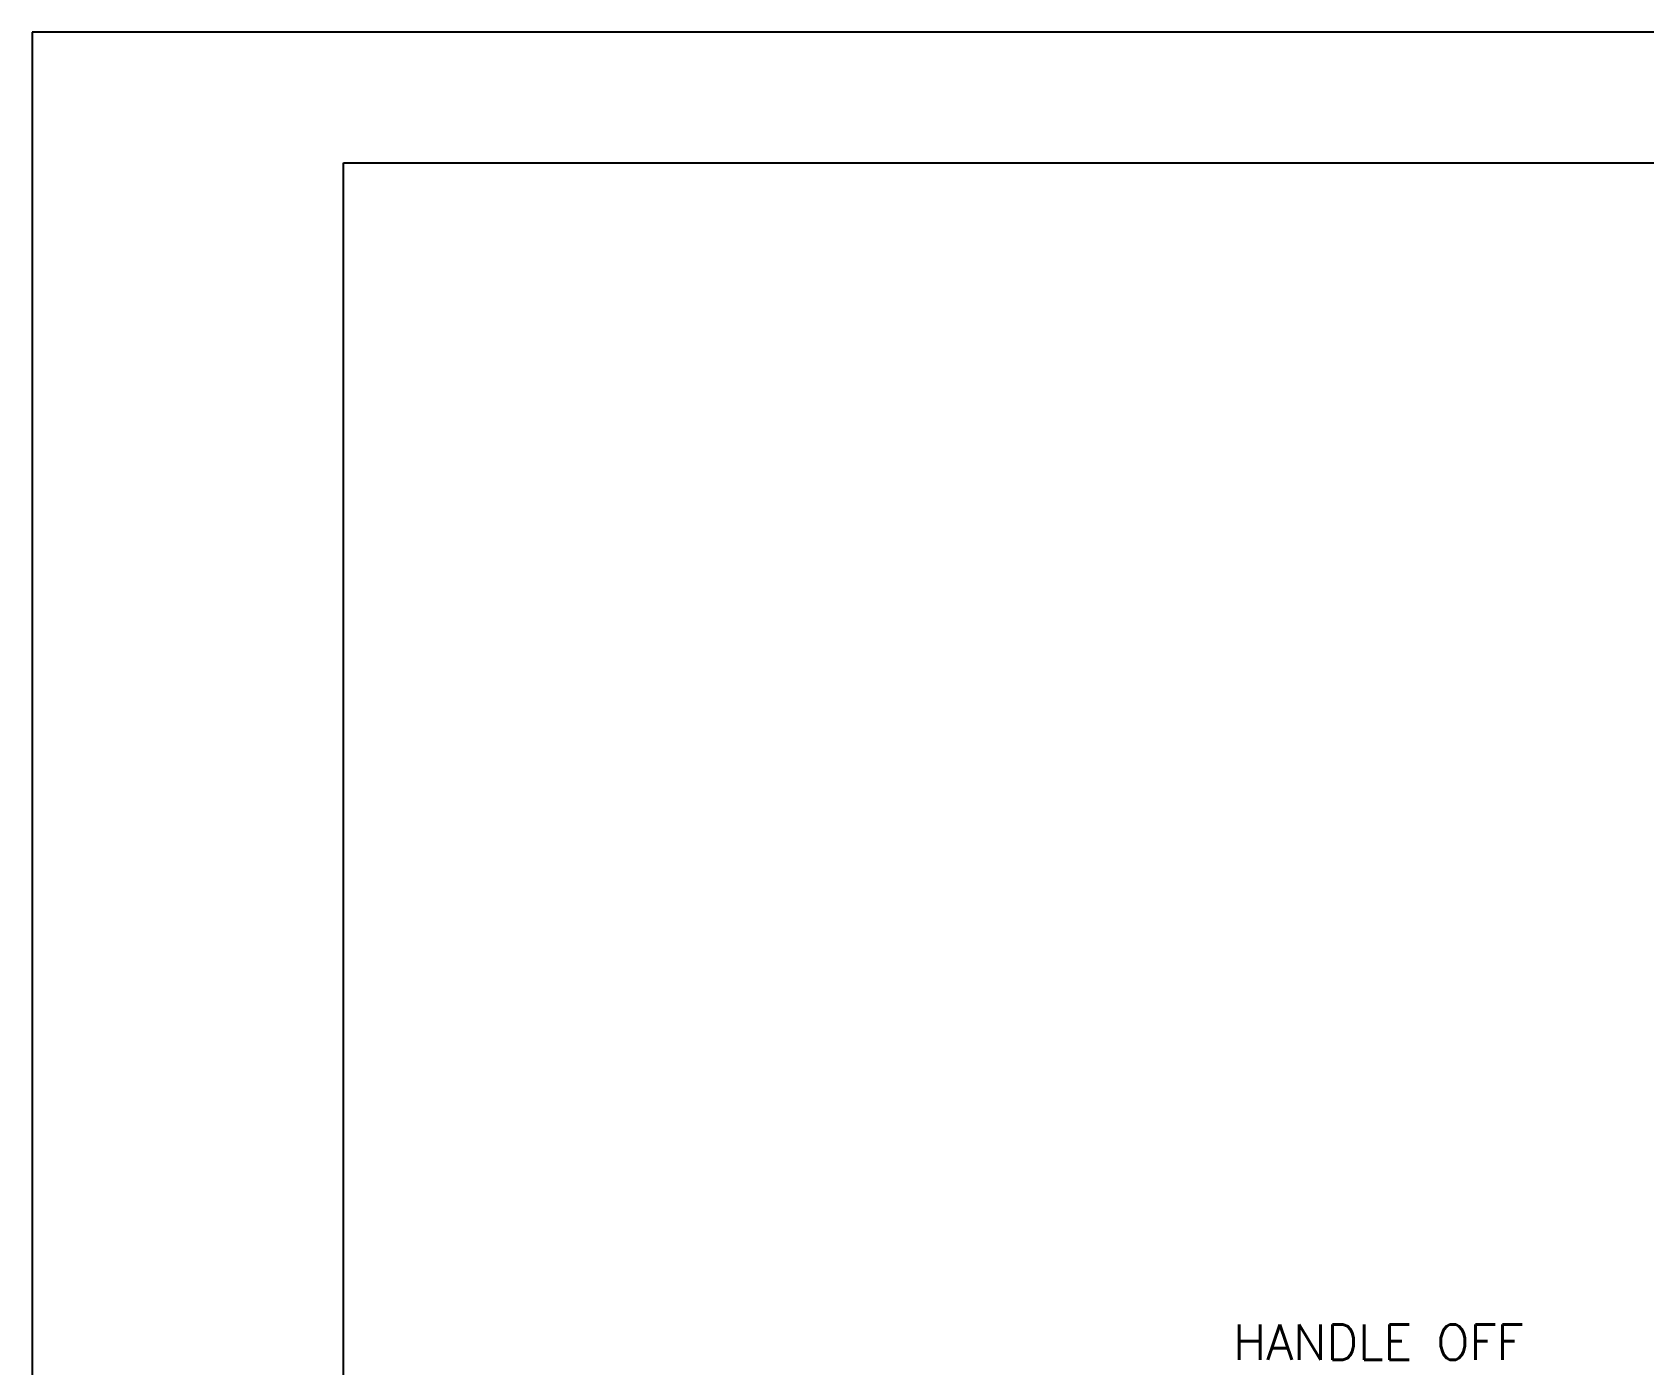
# Model space of a CAD drawing. Extents: x 0 to 420, y 0 to 297.
# Drawn here: x 0 to 160.5, y 164.2 to 297 of the extents above; entities that cross this region are included whole.
import ezdxf

# ---------------------------------------------------------------- set-up
doc = ezdxf.new("R2010")
doc.units = 0
doc.header["$LTSCALE"] = 7
doc.header["$MEASUREMENT"] = 0
doc.layers.get('0').update_dxf_attribs({"color": 2, "linetype": 'CONTINUOUS'})
doc.layers.add('D', color=2, linetype='CONTINUOUS')
doc.layers.add('TXT', color=4, linetype='CONTINUOUS')
doc.styles.add('GHS', font='ROMANS.shx', dxfattribs={"bigfont": 'GHS.shx'})

# ---------------------------------------------------------------- blocks, each defined once
blk = doc.blocks.new('BORDER')
for p, q in [((1, 1), (0, 1)), ((0, 1), (0, 0))]:
    blk.add_line(p, q)

msp = doc.modelspace()

# ---------------------------------------------------------------- linework, layer by layer
at = {"layer": 'TXT'}
for p, q in [((31, 284), (409, 284)), ((31, 10), (31, 284))]:
    msp.add_line(p, q, dxfattribs=at)

# ---------------------------------------------------------------- block references
at = {"xscale": 420, "yscale": 297, "zscale": 420}
msp.add_blockref('BORDER', (0, 0), dxfattribs=at)

# ---------------------------------------------------------------- texts
at = {"layer": 'D', "insert": (134.1, 166.48), "char_height": 3.5, "attachment_point": 5, "style": 'GHS'}
msp.add_mtext('\\A1;HANDLE OFF', dxfattribs=at)

doc.saveas('drawing.dxf')
